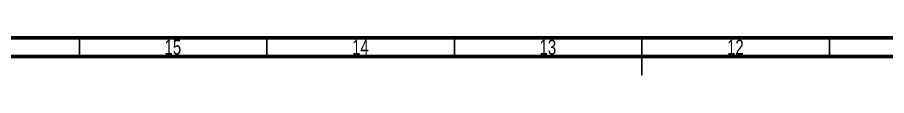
# Model space of a CAD drawing. Header units: millimetres. Extents: x 15 to 1184, y 5 to 836.
# Drawn here: x 433 to 664.7, y 826 to 836 of the extents above; entities that cross this region are included whole.
import ezdxf

# ---------------------------------------------------------------- set-up
doc = ezdxf.new("R2010")
doc.units = ezdxf.units.MM
doc.styles.add('SLDTEXTSTYLE0', font='TXT', dxfattribs={"width": 0.75})

msp = doc.modelspace()

# ---------------------------------------------------------------- linework, layer by layer
at = {"color": 7, "linetype": 'Continuous', "lineweight": 60}
for p, q in [((15, 836), (1184, 836)), ((20, 831), (1179, 831))]:
    msp.add_line(p, q, dxfattribs=at)
at = {"color": 7, "linetype": 'Continuous', "lineweight": 30}
for p, q in [((449.5, 831), (449.5, 836)), ((499.5, 831), (499.5, 836)), ((549.5, 831), (549.5, 836)), ((599.5, 836), (599.5, 826)), ((599.5, 831), (599.5, 836)), ((649.5, 831), (649.5, 836))]:
    msp.add_line(p, q, dxfattribs=at)

# ---------------------------------------------------------------- texts
at = {"color": 7, "linetype": 'Continuous', "lineweight": 0, "char_height": 3.969, "attachment_point": 2, "style": 'SLDTEXTSTYLE0'}
for s, insert in [('15', (474.42, 835.47)), ('14', (524.42, 835.47)), ('13', (574.42, 835.47)), ('12', (624.42, 835.47))]:
    msp.add_mtext(s, dxfattribs=dict(at, insert=insert))

doc.saveas('drawing.dxf')
